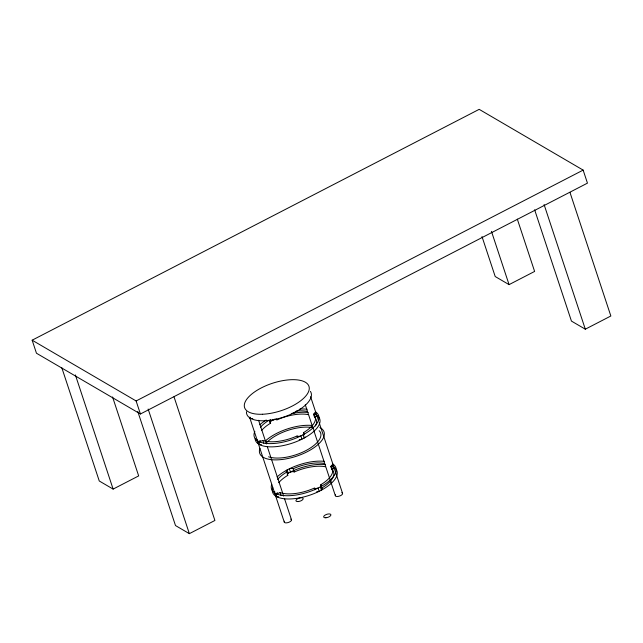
<?xml version="1.0" encoding="UTF-8"?>
<svg xmlns="http://www.w3.org/2000/svg" width="643" height="643" viewBox="0 0 643 643"><rect width="100%" height="100%" fill="white"/><g stroke="black" fill="none" stroke-linecap="round" stroke-linejoin="round"><path stroke-width="0.96" d="M295.539 411.97L293.321 413.119M32.15 340.187L479.18 109.342L583.145 170.106L587.453 183.142L140.423 413.988L36.458 353.224L32.15 340.187L136.115 400.959L140.423 413.988M136.115 400.959L583.145 170.106M61.824 367.796L99.263 480.996L113.12 489.098L138.671 475.908L112.557 396.956M481.993 236.576L495.206 276.53L509.063 284.632L534.614 271.434L517.31 219.118M137.747 411.407L175.499 525.556L189.363 533.658L214.907 520.468L174.012 396.811M534.638 209.795L571.442 321.09L585.307 329.192L610.85 316.002L569.955 192.345M250.931 418.545L249.805 417.878L284.27 522.1M544.091 204.578L585.307 329.192M491.453 231.359L509.063 284.632M310.601 396.707L318.566 420.811M319.193 422.692L342.574 493.398M314.829 412.428L315.496 414.47A3.786 1.607 -18.3 0 0 313.446 414.606M332.134 464.76L332.736 466.593A3.786 1.607 -18.3 0 0 330.687 466.73M313.117 427.804L314.194 431.059M330.357 479.935L331.434 483.19M305.272 404.728L313.109 428.423M314.049 431.268L335.357 495.713M304.163 434.933L303.424 432.691A30.317 12.86 -18.3 0 0 313.559 414.221L314.636 417.476A30.317 12.86 -18.3 0 1 315.424 425.955M297.588 437.61L297.05 435.986A30.317 12.86 -18.3 0 1 262.866 440.399L263.815 443.252M314.829 489.741L314.29 488.109A30.317 12.86 -18.3 0 1 280.107 492.522L281.055 495.375M276.659 418.85L276.996 419.871A30.317 12.86 -18.3 0 1 308.238 414.631M273.05 419.525L273.187 419.927A3.786 1.607 -18.3 0 1 276.892 419.807M270.494 419.654L270.968 421.077A3.786 1.607 -18.3 0 0 270.51 423.102M269.61 420.112L270.623 423.166A30.317 12.86 -18.3 0 0 261.508 430.545M258.574 420.265L266.411 443.959M267.351 446.797L283.651 496.083M284.592 498.928L291.488 519.777M260.222 440.817L260.487 441.637A30.317 12.86 -18.3 0 1 259.748 440.849M277.463 492.948L277.728 493.76A30.317 12.86 -18.3 0 1 276.988 492.972M148.147 409.052L189.363 533.658M75.376 374.949L113.12 489.098M252.779 418.505A3.786 1.607 -18.3 0 1 249.958 417.066M296.383 410.925A3.786 1.607 -18.3 0 1 291.375 413.513M319.129 430.681A30.317 12.86 -18.3 0 1 305.73 450.687A30.317 12.86 -18.3 0 1 268.557 456.795M266.403 442.906A30.317 12.86 -18.3 0 1 312.474 427.651M319.868 427.531A33.894 14.379 -18.3 0 1 297.54 455.847A33.894 14.379 -18.3 0 1 259.917 448.38M265.238 441.082A33.894 14.379 -18.3 0 1 312.337 425.497M331.258 465.942A33.894 14.379 -18.3 0 1 312.16 494.33A33.894 14.379 -18.3 0 1 272.736 487.78M287.429 473.634A33.894 14.379 -18.3 0 1 325.366 464.6M333.942 467.3A3.786 1.607 -18.3 0 1 332.077 469.503M271.659 484.525A33.894 14.379 -18.3 0 0 308.511 491.983A33.894 14.379 -18.3 0 0 332.865 464.037A3.786 1.607 -18.3 0 1 331 466.247M277.093 476.921A33.894 14.379 -18.3 0 1 324.289 461.344M314.017 413.811A33.894 14.379 -18.3 0 1 298.127 440.929A33.894 14.379 -18.3 0 1 255.102 438.831M269.433 421.937A33.894 14.379 -18.3 0 1 275.22 418.971M291.367 413.65A33.894 14.379 -18.3 0 1 308.126 412.476M316.702 415.169A3.786 1.607 -18.3 0 1 314.837 417.379M254.845 431.292A33.894 14.379 -18.3 0 0 290.186 440.214A33.894 14.379 -18.3 0 0 315.625 411.914A3.786 1.607 -18.3 0 1 313.76 414.116M259.852 424.79A33.894 14.379 -18.3 0 1 266.194 419.983M299.895 409.069A33.894 14.379 -18.3 0 1 307.049 409.221M310.416 391.394A33.894 14.379 -18.3 0 1 282.599 417.42A33.894 14.379 -18.3 0 1 246.462 411.737M290.7 519.134A3.786 1.607 -18.3 0 1 290.596 521.328A3.786 1.607 -18.3 0 1 285.95 522.872A3.786 1.607 -18.3 0 1 284.519 521.192M341.795 492.747A3.786 1.607 -18.3 0 1 341.69 494.941A3.786 1.607 -18.3 0 1 337.045 496.492A3.786 1.607 -18.3 0 1 335.606 494.805M262.674 440.503A3.786 1.607 -18.3 0 1 258.55 441.387L259.627 444.643A3.786 1.607 -18.3 0 0 261.396 444.562M257.345 440.68A3.786 1.607 -18.3 0 1 257.497 439.868M258.422 443.943A3.786 1.607 -18.3 0 1 258.799 442.826M259.659 442.103A3.786 1.607 -18.3 0 1 260.286 441.733M303.536 432.755A3.786 1.607 -18.3 0 1 303.086 434.772L304.163 438.036A3.786 1.607 -18.3 0 0 305.039 436.854M297.154 436.05A3.786 1.607 -18.3 0 0 300.86 435.922L301.937 439.185A3.786 1.607 -18.3 0 1 299.26 439.579M260.431 427.282A30.317 12.86 -18.3 0 1 268.943 420.273M297.098 410.99A30.317 12.86 -18.3 0 1 307.161 411.375M279.914 492.626A3.786 1.607 -18.3 0 1 275.791 493.519L276.868 496.774A3.786 1.607 -18.3 0 0 278.636 496.693M274.585 492.811A3.786 1.607 -18.3 0 1 274.842 491.847M275.662 496.066A3.786 1.607 -18.3 0 1 275.919 495.102M276.892 494.226A3.786 1.607 -18.3 0 1 277.527 493.864M286.674 471.97A3.786 1.607 -18.3 0 1 287.132 469.945L288.209 473.208A3.786 1.607 -18.3 0 0 287.751 475.233M293.055 468.675A3.786 1.607 -18.3 0 0 289.35 468.803L290.427 472.058A3.786 1.607 -18.3 0 1 294.132 471.93M320.777 484.878A3.786 1.607 -18.3 0 1 320.318 486.904L321.396 490.159A3.786 1.607 -18.3 0 0 321.854 488.133M314.395 488.174A3.786 1.607 -18.3 0 0 318.1 488.053L319.177 491.308A3.786 1.607 -18.3 0 1 316.734 491.718M277.672 479.413A30.317 12.86 -18.3 0 1 286.786 472.034L287.863 475.29A30.317 12.86 -18.3 0 0 278.749 482.668M324.402 463.499A30.317 12.86 -18.3 0 0 293.16 468.739L294.237 472.002A30.317 12.86 -18.3 0 1 325.479 466.754M331.876 469.607L330.799 466.352A30.317 12.86 -18.3 0 1 320.664 484.822L321.741 488.077A30.317 12.86 -18.3 0 0 331.876 469.607M298.135 501.564A3.786 1.607 -18.3 0 0 303.166 498.486A3.786 1.607 -18.3 0 0 297.379 498.88A3.786 1.607 -18.3 0 0 298.135 501.564M325.856 517.768A3.786 1.607 -18.3 0 0 330.888 514.689A3.786 1.607 -18.3 0 0 325.101 515.091A3.786 1.607 -18.3 0 0 325.856 517.768M262.609 414.245A33.894 14.379 -18.3 0 0 309.195 387.279A33.894 14.379 -18.3 0 0 258.558 389.409A33.894 14.379 -18.3 0 0 262.609 414.245"/></g></svg>
